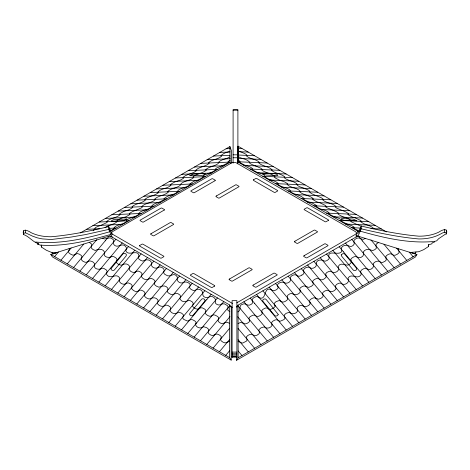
<?xml version="1.0" encoding="UTF-8"?>
<svg xmlns="http://www.w3.org/2000/svg" width="470" height="470" viewBox="0 0 470 470"><rect width="100%" height="100%" fill="white"/><g stroke="black" fill="none" stroke-linecap="round" stroke-linejoin="round"><path stroke-width="0.7" d="M231.175 360.108L229.572 357.588L229.701 304.995L109.968 235.864L50.789 254.37L52.393 256.89L231.175 360.108L231.311 307.515L229.701 304.995M192.747 305.13L193.282 303.814L192.553 302.11L190.291 300.718L188.476 300.348C185.903 302.304 182.425 302.374 180.28 299.519L179.922 298.573L180.492 296.429L180.069 295.148L177.918 293.662L175.892 293.221L173.636 294.367L156.222 315.241M409.405 252.419A67.075 54.767 0 0 0 410.698 252.425L418.811 251.703L423.64 249.688L428.476 246.538L428.517 244.858L432.018 243.766L432.048 242.843L434.309 242.22L434.345 241.445L436.683 240.851L438.633 238.725L445.29 234.242L446.5 233.925C448.292 227.11 441.982 229.965 438.863 232.109C432.706 235.123 425.767 236.199 418.952 236.187C399.465 234.501 380.277 230.541 361.26 226.047L357.805 233.813M56.494 252.878L51.189 252.273L46.36 250.263L41.525 247.114L41.483 245.434L37.982 244.341L37.988 243.46C32.853 242.038 29.164 236.439 23.5 234.495C21.708 227.686 28.018 230.541 31.138 232.685C37.294 235.699 44.233 236.774 51.048 236.763C70.535 235.071 89.723 231.111 108.74 226.622L112.195 234.389M23.5 234.495L23.647 230.658M376.082 246.063L376.347 248.266L374.802 249.67L372.493 250.645C369.444 249.129 365.114 248.424 363.21 252.22C365.396 255.709 360.149 259.117 357.235 257.143M284.015 282.47C281.794 281.636 279.151 282.535 277.729 284.409L277.476 285.378L278.076 287.164L277.97 288.333L276.501 289.708L274.263 290.701L272.788 290.625C262.101 283.58 268.07 304.037 257.202 296.47C254.734 296.711 250.645 298.914 252.508 301.869C252.978 303.743 250.68 304.724 249.247 305.177C246.926 305.571 245.017 302.662 242.638 304.243C238.131 305.136 241.604 310.177 238.196 311.739A7.038 5.505 32.5 0 1 237.955 311.869L237.861 311.91M356.748 236.633L356.83 235.999M138.944 256.52L138.515 257.871L138.944 259.052L140.841 260.445L142.904 261.108C145.859 258.841 151.875 259.334 151.546 264.075M145.007 294.167L144.731 292.24L143.256 291.03L140.929 290.072L139.431 290.29L138.186 291.112M271.819 323.965L271.666 322.444L272.706 321.257L275.079 319.947L276.836 319.764L280.038 321.292L283.821 319.682L284.844 318.589L284.996 317.649L284.309 315.822L284.462 314.812L286.171 313.314L289.068 312.356C291.664 314.242 295.125 314.454 297.293 311.563L297.675 310.605L297.111 308.467L297.516 307.18L299.654 305.682L301.687 305.23C304.249 307.286 307.744 306.869 309.9 304.313L310.118 302.539M167.473 290.536L167.696 292.299L169.112 293.48L171.033 294.443L173.612 294.396M131.671 287.699L131.735 288.739C133.086 290.578 135.9 292.411 138.156 291.136M141.546 275.878L141.611 276.906C143.785 280.519 147.786 279.809 150.794 278.234L153.12 279.186L154.601 280.39L155.035 281.442L154.477 283.539L154.724 284.755L156.387 286.142L158.995 287.217C161.886 286.013 165.311 284.808 167.714 288.004L167.978 289.244L167.496 290.501M116.448 261.056C115.649 263.482 119.386 264.892 121.278 265.221C124.056 263.623 127.705 262.947 129.626 266.373C127.488 269.909 131.759 273.44 135.278 272.148M261.937 312.115L261.837 310.505L263 309.295L265.403 308.044L267.078 307.962L268.623 308.913M373.051 228.925L373.621 228.361L372.029 227.151L369.567 225.817L363.674 223.708L360.549 221.634L361.148 220.965L360.155 220.224L354.815 217.716M192.724 305.165L192.694 306.452C194.451 308.949 198.281 310.312 200.643 307.785L202.317 307.868L204.726 309.119L205.883 310.329L205.466 313.067L205.831 314.025C207.405 315.599 210.19 317.285 212.182 315.482M94.405 265.033C93.207 269.116 99.646 270.414 102.29 268.129L103.987 268.523L106.296 269.921L107.113 271.225L106.514 274.251C110.109 280.561 116.331 272.065 119.738 278.164C117.195 282.411 123.663 286.242 126.929 283.075L128.522 282.934L130.954 284.08L132.176 285.507L131.671 287.687M144.995 294.202L144.601 295.377L144.842 296.594L146.505 297.986L149.113 299.061C151.986 297.851 155.435 296.641 157.832 299.831L158.108 301.076L157.438 303.132L157.82 304.137C159.976 306.693 163.472 307.11 166.033 305.054L168.072 305.506L170.205 307.004L170.61 308.291L170.052 310.429L170.428 311.387C172.596 314.283 176.056 314.066 178.653 312.18L181.549 313.137L183.259 314.636L183.412 315.646L182.724 317.473L182.877 318.413L183.899 319.506L187.683 321.116L190.885 319.588L192.641 319.77L195.015 321.081L196.055 322.267L195.902 323.789M183.717 187.777C184.839 187.418 191.566 185.145 189.974 183.893L193.787 181.291L197.923 180.063L201.36 178.359L202.734 177.331L203.416 175.827L204.356 175.104L212.54 171.873L215.577 170.028L216.047 169.441L215.566 168.795L216.829 167.896L222.104 165.804M124.139 296.717L141.552 275.843L142.052 273.681L140.853 272.259L138.421 271.102L136.829 271.219L135.295 272.124M151.44 264.181C150.688 267.036 155.664 269.363 157.808 267.571M81.774 257.695L81.944 256.585L81.322 255.498L79.424 254.182L77.25 253.524L73.855 255.128L72.468 255.022L70.412 254.064L68.79 252.69L68.55 251.573L69.349 249.359L69.078 248.648M237.632 147.48L238.09 146.229L386.499 231.91M237.268 163.848L237.961 161.974L238.09 146.229L237.961 161.974L357.694 231.099L359.086 231.534M357.694 231.099L356.084 235.476L357.476 235.911M415.956 251.949L415.269 253.829L410.392 252.314M398.642 248.824L398.378 249.535L398.766 250.798M81.757 257.719L81.422 259.769L82.738 261.144L85.117 262.266L86.692 262.19C89.106 259.869 93.037 261.038 94.611 263.77L94.423 264.992M195.884 323.812L195.596 325.011C197.001 328.136 201.089 328.871 203.657 326.726L206.771 327.696L208.674 329.364L208.856 330.287L208.204 332.343L208.668 333.594L210.76 335.057L212.769 335.603L214.966 334.622M138.967 256.479C138.82 248.342 128.175 256.808 125.86 250.857L126.477 247.772C122.623 240.857 117.952 249.447 113.887 244.623C112.677 242.937 115.185 240.346 112.63 239.142C109.551 235.793 105.867 240.552 102.636 238.302A7.038 5.505 -32.5 0 1 102.407 238.161L102.325 238.102M104.305 253.148L104.51 252.043C102.619 248.272 98.265 248.918 95.234 250.469L92.919 249.494L91.374 248.089L91.251 246.903L91.844 244.87L91.339 243.807L89.271 242.344M104.287 253.189C103.153 257.49 109.61 258.418 112.295 256.297L114.063 256.779L116.313 258.212L116.995 259.493L116.466 261.003M357.805 236.586L361.26 228.82L361.26 226.047M297.539 184.598C294.361 180.703 288.198 181.185 284.403 177.836L284.785 176.861C280.96 173.495 275.432 173.706 271.607 170.375L272.071 169.741C268.417 166.216 262.789 166.462 258.988 163.149L258.805 162.796L259.458 162.444C255.915 158.76 250.122 159.365 246.398 155.87L246.844 155.4M246.897 155.382L246.409 154.595L244.612 153.49L240.258 151.739M181.496 329.834L206.894 299.402M236.733 307.186L238.02 305.171L357.752 236.04L416.931 254.546L415.327 257.067L236.545 360.284L236.539 357.365M236.545 360.284L238.149 357.764L416.931 254.546M202.723 293.18L204.844 290.642M105.174 285.766L134.831 250.216M173.636 294.367L185.867 279.691M54.614 256.585L58.468 251.967M60.941 260.233L71.14 248.007M67.245 263.876L83.778 244.059M73.579 267.524L96.761 239.729M105.227 240.81L109.152 236.105M79.9 271.178L105.309 240.716M86.227 274.833L115.867 239.271M92.543 278.475L122.188 242.925M98.859 282.123L128.51 246.574M111.502 289.42L141.147 253.871M117.817 293.068L147.48 257.525M141.552 275.843L153.802 261.173M130.454 300.365L160.117 264.822M136.788 304.02L166.433 268.47M143.573 307.938L173.236 272.394M149.901 311.592L179.546 276.043M162.538 318.889L192.189 283.339M168.859 322.538L198.522 286.994M175.187 326.192L202.793 293.104C202.411 289.391 197.5 287.875 194.938 290.448L193.458 290.525L191.225 289.532L189.757 288.157L189.645 286.988L190.244 285.202L189.992 284.233C188.57 282.358 185.926 281.459 183.705 282.294M206.847 299.455L211.159 294.291M187.818 333.483L217.475 297.939M194.128 337.125L223.802 301.593M200.461 340.779L229.724 305.717M206.782 344.434L229.971 316.639M213.11 348.088L229.642 328.272M219.414 351.73L229.618 339.505M225.741 355.379L229.589 350.761M338.453 268.329C339.499 271.877 333.218 274.022 330.892 271.396L329.3 271.278L326.873 272.436L325.669 273.857L326.168 276.019M23.647 233.425L25.456 232.785L32.436 236.099L37.33 237.855L42.177 238.883L51.048 239.53L71.258 237.045L85.317 234.612L100.98 231.14L108.74 229.395L108.74 226.622M300.201 191.454C297.451 187.418 290.501 188.159 287.17 184.422L287.746 184.011L287.382 183.582L284.855 182.002L279.192 180.022L275.408 178.042L274.38 177.043L274.968 176.485C271.114 173.066 265.691 173.236 261.778 169.993L262.195 169.341L260.891 168.266L255.48 165.898M212.211 315.464L213.392 314.906L214.837 315.029L217.363 316.322L218.485 317.403L218.75 318.343L218.098 320.364L218.415 321.586L220.318 323.049L222.445 323.76L225.905 322.273L227.28 322.297L229.654 323.389M316.122 205.837C318.666 210.037 325.916 209.126 329.147 212.963L328.495 213.468L329.646 214.385L333.154 216.194L339.27 218.456L341.802 220.177L341.496 220.495M238.067 323.566L240.446 322.473L242.861 322.937M157.861 267.524C160.023 265.897 164.247 267.953 164.265 270.544C162.961 272.195 163.948 274.233 165.857 274.885A3.778 2.949 -32.5 0 0 166.039 274.985A3.778 2.949 -32.5 0 0 166.21 275.091C170.122 278.181 174.035 271.178 177.384 277.1C175.845 280.525 179.799 284.415 183.312 282.576M365.396 238.278L365.313 238.337A7.038 5.505 32.5 0 1 365.084 238.478C362.335 241.139 359.873 236.745 357.036 238.22C355.549 238.895 353.511 239.935 353.863 241.844M123.087 217.604L125.513 216.958L128.898 215.143L129.955 214.326L129.332 213.821L129.626 213.345L132.094 211.805L141.176 208.028L142.381 207.117L141.934 206.324C145.735 202.682 151.663 203.246 155.364 199.538L154.806 199.133L155.047 198.669C158.895 195.573 164.177 195.532 168.037 192.447L168.307 191.966L167.637 191.619C171.174 187.747 177.249 188.452 180.821 184.757L180.345 184.493M214.984 334.605L216.182 334.082L217.622 334.188L219.76 335.21L221.27 336.667L220.647 339.875L221.253 340.92L223.05 342.189L225.165 342.971L229.613 341.332M105.022 227.562C108.746 224.701 113.916 224.883 117.324 221.499C114.786 220.418 122.752 217.851 123.04 217.61M93.225 230.476L94.934 229.254C93.653 227.404 99.511 225.958 100.938 225.318M229.983 156.798C226.452 159.359 221.393 158.966 218.427 162.373L218.879 162.573M297.528 184.598L297.052 184.851L297.457 185.403L299.59 186.713L303.908 188.247M273.152 308.361L275.032 306.628L274.997 305.341M80.229 232.973L229.9 146.564L231.504 150.941L231.61 163.102M110.902 231.081L230.03 162.303L229.906 146.558M236.839 302.803L355.42 234.336A3.584 2.068 0 0 0 356.119 233.643A3.601 2.08 0 0 0 355.643 231.763L236.087 162.738A3.601 2.08 0 0 0 232.832 162.461A3.584 2.068 0 0 0 231.628 162.861L112.612 231.575A3.584 2.068 0 0 0 111.754 232.656A3.601 2.08 0 0 0 112.389 234.154L231.945 303.179A3.601 2.08 0 0 0 232.544 303.379M236.839 306.716L237.703 306.223M301.863 275.062C304.166 274.321 304.513 272.107 303.385 270.291C304.131 268.023 307.691 266.102 309.859 267.7M230.188 160.217L230.094 160.27A7.038 1.651 -20.2 0 0 229.854 160.405L228.032 161.615L228.408 162.367L227.844 162.978L222.134 165.792M221.775 304.008C219.766 305.782 216.605 305.024 215.237 302.845C216.764 299.537 214.185 296.464 210.525 296.294C207.646 298.714 201.93 297.874 202.787 293.11M183.7 282.3L183.388 282.464M272.982 308.461L270.115 309.454L268.646 308.931M300.124 191.472L299.684 191.637L299.948 192.118C303.814 195.209 309.096 195.244 312.938 198.34L313.185 198.804L312.626 199.209L313.061 199.697L316.874 201.888L319.612 202.682M110.297 230.852C111.267 230.053 114.568 229.29 113.957 227.974C116.349 224.114 123.575 224.942 126.806 221.188L126.189 220.506C129.744 217.04 136.67 217.328 139.326 213.539M378.45 242.52L376.388 243.983L375.877 245.046L376.065 246.033M316.222 205.842L316.087 205.267L312.732 203.263L307.979 201.701L304.161 199.627L303.326 198.851L304.031 198.352L301.834 196.824A3.778 0.887 20.2 0 0 301.628 196.701A3.778 0.887 20.2 0 0 301.452 196.601C297.98 194.269 293.415 194.498 290.278 191.484C291.224 189.592 286.318 188.123 284.35 187.448M221.805 303.99L224.372 303.802L227.521 305.676L228.079 306.969L227.703 309.971L229.525 311.563A7.038 5.505 -32.5 0 0 229.765 311.692L229.859 311.733M229.942 151.428L225.494 152.732L223.373 153.819L220.976 155.488L221.593 156.199C217.868 159.7 212.076 159.095 208.533 162.773L209.185 163.125L209.003 163.478C205.202 166.803 199.574 166.55 195.92 170.07L196.384 170.71C192.559 174.053 187.031 173.835 183.206 177.19L183.188 177.625M446.5 233.925C445.871 230.059 440.737 234.154 438.863 234.883C432.706 237.896 425.767 238.966 418.952 238.96C399.465 237.268 380.277 233.308 361.26 228.82M100.956 225.318L106.625 222.686L107.442 221.963L106.843 221.3C110.638 217.845 116.255 218.18 120.067 214.784L119.474 214.079L120.173 213.462L123.833 211.418L128.851 209.802L131.283 208.474L132.499 207.552L132.058 206.759C135.859 203.116 141.787 203.686 145.483 199.973L144.93 199.568L145.171 199.104C149.013 196.008 154.295 195.978 158.161 192.888L158.437 192.4L157.996 192.242M326.174 276.055L326.115 277.083C324.752 278.904 321.962 280.731 319.706 279.497M53.421 253.941L55.507 253.295M110.961 234.383C88.295 240.763 64.754 246.691 41.09 245.164M341.473 220.501L341.185 220.859L342.189 221.617L347.224 224.12M281.107 301.429C283.187 303.068 285.907 301.235 287.44 299.696L287.728 298.144M183.635 187.777C181.726 188.37 177.725 189.727 177.595 191.355M158.19 202.576L163.83 199.962L164.665 199.186L163.954 198.681L166.186 197.136A3.778 0.887 -20.2 0 1 166.362 197.036A3.778 0.887 -20.2 0 1 166.539 196.93C169.711 194.545 175.986 194.745 177.625 191.355M212.552 166.221C214.72 165.563 217.933 164.341 218.897 162.573M212.511 166.233L208.269 167.913L206.16 169.235L205.79 169.67L206.089 169.882M158.137 202.588C156.022 203.163 152.415 204.432 151.769 206.177M434.345 241.445C409.305 243.812 384.225 237.967 360.22 231.158L360.22 228.391M175.516 177.96L205.173 176.655M226.07 148.773L229.918 148.602M219.743 152.427L229.942 151.975M213.439 156.064L229.971 155.335M207.111 159.718L230.3 158.701M200.784 163.372L230.047 162.079M194.457 167.026L224.131 165.71M188.147 170.669L217.804 169.359M181.825 174.317L211.482 173.007M169.182 181.614L198.851 180.304M162.867 185.262L192.518 183.958M156.545 188.911L173.929 188.147M173.959 188.147L186.196 187.612M150.23 192.559L179.875 191.261M173.559 194.903L143.902 196.213M137.117 200.132L166.762 198.828M130.783 203.786L160.446 202.476M124.468 207.434L154.125 206.124M118.146 211.083L147.809 209.773M111.831 214.731L141.476 213.427M105.497 218.386L135.154 217.081M99.188 222.028L128.839 220.724M92.872 225.676L122.517 224.372M86.556 229.319L99.834 228.737M109.034 228.332L116.19 228.026M233.096 110.133L237.896 110.133M233.096 154.824L237.896 154.824M233.096 157.767L237.896 157.767M232.104 352.095L236.904 352.095M232.104 353.775L236.904 353.775M232.104 354.932L236.904 354.932M232.104 356.195L236.904 356.195M232.104 356.383L236.904 356.413M232.104 357.147L236.904 357.147M306.076 286.447L308.725 287.393L311.34 286.318L312.997 284.932L313.243 283.716L312.685 281.618L313.12 280.567L314.6 279.362L316.933 278.41L318.425 278.634L319.671 279.45M262.818 176.326L264.939 176.42M362.488 218.051L332.831 216.746M238.108 341.508L240.288 342.295M238.073 148.273L241.921 148.444M238.049 151.645L248.248 152.092M238.02 155.006L254.552 155.734M237.691 158.367L260.879 159.389M237.943 161.75L267.207 163.037M243.859 165.375L273.534 166.691M250.187 169.03L279.844 170.34M256.502 172.678L286.165 173.988M237.802 159.882L237.896 159.935A7.038 1.651 20.2 0 1 238.137 160.07L239.959 161.286L239.635 162.179L241.18 163.325L244.482 165.017L250.087 166.956L252.425 168.46L251.985 169.27L253.459 170.404L257.137 172.331L261.866 173.812L264.199 175.163L264.857 176.362L292.475 177.631M269.14 179.975L298.808 181.285M275.473 183.629L305.124 184.933M281.794 187.277L311.44 188.582M288.116 190.926L317.761 192.224M294.426 194.574L324.089 195.884M301.229 198.499L330.874 199.797M307.545 202.147L337.207 203.457M313.86 205.795L343.523 207.1M320.182 209.444L349.845 210.748M326.515 213.098L356.16 214.396M339.152 220.395L368.803 221.699M345.474 224.043L375.119 225.341M351.795 227.697L360.42 228.062M370.889 228.526L381.434 228.99M357.188 257.108L355.426 256.473L353.663 256.955L351.407 258.388L350.726 259.669C352.529 262.125 350.238 264.334 347.882 265.098C344.398 265.468 340.591 261.913 338.095 266.549L338.447 268.294M35.655 242.021C60.695 244.388 85.775 238.537 109.78 231.734L109.78 228.966M240.229 151.739L238.049 151.093M367.094 268.963L365.431 268.305L363.733 268.699L361.424 270.097L360.607 271.401L361.207 274.427C357.629 280.684 351.39 272.236 347.982 278.34C350.526 282.588 344.058 286.418 340.791 283.251L339.199 283.11L336.767 284.256L335.551 285.684L335.991 288.915C334.634 290.754 331.82 292.587 329.564 291.312M354.797 217.716L352.3 217.04L349.04 215.289L347.923 214.449L348.517 213.926L348.258 213.468L345.844 211.947L336.708 208.145L335.492 207.223L335.933 206.43C332.131 202.776 326.204 203.351 322.502 199.638L323.06 199.239L322.82 198.775L321.157 197.688L315.893 195.526M255.439 165.892C254.487 165.499 247.913 163.39 249.564 162.044C246.597 158.637 241.539 159.036 238.008 156.469M357.177 224.554L361.43 226.299M329.546 291.288L328.289 290.466L326.791 290.249L324.464 291.206L322.99 292.416L322.567 293.468L323.119 295.554L322.878 296.77L321.216 298.162L318.607 299.237L315.952 298.274M353.869 241.88C355.326 244.324 352.582 246.48 350.268 246.568C347.336 244.747 343.376 244.476 341.244 247.949L341.86 251.033C339.892 256.802 326.115 248.325 329.206 258.048L328.777 259.228L326.879 260.621L324.817 261.285C321.874 259.017 315.834 259.516 316.181 264.252M357.147 224.554L351.349 221.828L350.667 221.17L351.29 220.553L347.823 218.386L342.477 216.623L339.093 214.814L338.036 213.997L338.653 213.486L338.365 213.016L335.897 211.476L326.815 207.693L325.61 206.782L326.151 206.295L325.287 205.384L319.647 202.682M242.878 322.961L245.281 323.936L247.402 323.225L249.306 321.762L249.623 320.54L248.971 318.519L249.241 317.579L250.363 316.498L252.883 315.206L254.329 315.082L255.51 315.64M284.274 187.448C283.146 187.089 276.43 184.816 278.017 183.559L277.911 183.165C274.216 179.757 268.07 180.462 264.874 176.415M303.926 188.253C305.306 188.875 311.216 190.703 309.554 192.071L311.728 193.769L315.869 195.52M347.248 224.125L352.095 225.841L354.116 227.198L353.763 228.009L354.486 228.679L359.35 231.181M183.2 177.631L183.741 177.807L183.588 178.171L180.833 179.898L174.893 181.949L172.008 183.488L170.375 184.769L170.939 185.186C167.643 188.94 160.617 188.2 157.932 192.218M139.267 213.521L138.844 213.292C142.081 209.444 149.331 210.366 151.869 206.166M284.027 282.476L284.332 282.64M315.928 298.256C313.837 296.975 311.446 298.597 309.889 300.007L309.613 301.252L310.1 302.504M206.107 169.887L206.213 170.322C202.341 173.553 196.824 173.424 193.017 176.814L193.481 177.719C189.68 181.085 183.512 180.592 180.321 184.493M306.064 286.436C303.978 285.114 301.57 286.765 300.013 288.18L299.743 289.42L300.224 290.677M229.807 305.899L231.945 307.092A3.601 2.08 0 0 0 232.544 307.292M50.789 254.37L229.572 357.588M284.415 282.752C286.63 284.291 291.617 281.836 290.454 278.98M240.317 342.33L242.555 343.147L246.468 341.097L247.073 340.051L246.456 336.843L247.96 335.386L250.099 334.364L251.544 334.258L254.952 335.78L256.961 335.233L259.052 333.771L259.516 332.519L258.864 330.463L259.046 329.541L260.956 327.872L264.064 326.903C266.666 328.965 270.702 328.365 272.13 325.187L271.836 323.989M367.105 268.969C370.143 270.99 375.224 267.477 373.115 263.946C374.678 261.244 378.62 259.998 381.035 262.366L382.603 262.442L384.983 261.32L386.299 259.945L385.964 257.895M255.539 315.658C257.531 317.462 260.315 315.775 261.89 314.201L262.26 313.243L261.96 312.151M309.912 267.747C312.062 269.539 317.033 267.213 316.281 264.357M281.089 301.411L279.25 300.524L276.125 301.581L274.568 303.015L274.439 303.99L274.979 305.306M343.482 251.873L368.862 282.3M300.254 290.713L300.024 292.475C297.874 295.007 294.385 295.466 291.829 293.397L289.802 293.838L287.652 295.325L287.229 296.605L287.705 298.115M332.895 250.393L335.01 252.936M292.534 326.368L262.877 290.818M409.253 252.143L413.106 256.761M396.58 248.184L406.779 260.409M383.943 244.236L400.475 264.052M370.959 239.906L394.148 267.7M358.569 236.281L362.493 240.987M362.411 240.893L387.821 271.355M351.86 239.447L381.493 275.009M345.532 243.102L375.178 278.651M339.211 246.75L343.517 251.92M334.946 252.854L362.552 285.942M326.574 254.047L356.219 289.596M320.24 257.701L349.903 293.245M313.925 261.349L343.582 296.893M307.603 264.998L337.266 300.541M301.288 268.646L330.933 304.196M294.49 272.571L324.147 308.114M288.175 276.219L317.82 311.769M281.853 279.867L311.498 315.417M275.532 283.516L305.183 319.065M269.198 287.17L298.867 322.714M256.567 294.467L286.224 330.011M254.499 303.209L279.903 333.659M250.246 298.115L254.552 303.279M243.918 301.769L273.593 337.301M238.002 305.894L267.266 340.956M237.75 316.815L260.938 344.61M238.079 328.448L254.611 348.264M238.108 339.681L248.307 351.907M238.131 350.937L241.98 355.555M109.968 235.864L110.615 236.874M108.74 229.395L112.195 237.162M398.795 250.833L399.171 251.75L398.936 252.866L397.315 254.241L395.258 255.198L393.866 255.304L390.47 253.7L388.296 254.358L386.405 255.674L385.776 256.761L385.946 257.871M290.425 278.921C289.403 276.184 293.873 274.069 296.065 274.985C297.528 276.542 299.837 276.595 301.511 275.267A3.778 2.949 32.5 0 0 301.681 275.162A3.778 2.949 32.5 0 0 301.863 275.062M230.03 162.303L230.488 163.554M52.035 252.284L52.722 254.158M238.02 305.171L238.149 357.764M446.353 230.083L446.353 232.85M444.544 229.442L444.544 232.209M428.476 244.465L428.476 246.538M237.896 163.196L237.896 109.716L233.096 109.733L233.096 163.196M236.904 357.5L236.904 300.618L232.104 300.618L232.104 357.5M41.525 245.035L41.525 247.114M37.982 244.341L37.982 242.955L37.953 244.288M25.456 230.012L25.456 232.785M355.99 236.028A3.601 2.08 0 0 1 356.272 237.174M278.193 314.383C277.987 316.081 275.185 316.692 274.333 315.076L263.282 301.816C261.073 300.001 265.133 297.616 266.361 299.696L278.193 314.383M110.938 268.728C110.955 270.409 113.769 271.155 114.674 269.657L126.048 256.038C127.881 254.006 123.534 252.143 122.582 254.382L110.938 268.728M341.214 254.893L341.672 256.215L353.046 269.833C354.215 271.883 358.275 269.657 356.201 267.806L344.616 254L343.006 253.536L341.214 254.893M205.102 300.236L204.709 301.311L193.387 314.9C192.383 317.05 188.17 315.123 190.003 313.149L201.36 299.519C202.282 298.098 204.726 298.732 205.102 300.236M189.862 175.692L201.689 175.398C202.517 175.486 206.683 173.777 204.767 173.518L193.229 174.041L189.862 175.692M126.847 219.014L123.434 220.73L111.842 221.264C110.115 220.918 114.169 219.314 115.003 219.384L126.847 219.014M356.742 220.771L345.08 220.442C344.152 220.524 340.315 219.12 341.614 218.544L353.199 219.067L356.742 220.771M262.577 173.271L264.446 174.564L266.067 175.046L277.658 175.563C278.998 175.01 275.173 173.606 274.274 173.665L262.577 173.271M139.737 245.475L139.655 245.528A0.77 0.441 0 0 0 139.666 246.08L160.44 258.071A0.77 0.441 0 0 0 161.486 258.048L163.689 256.773A0.77 0.441 0 0 0 163.672 256.156L143.015 244.23A0.77 0.447 0 0 0 141.94 244.206L139.737 245.475M328.377 220.389L326.092 221.711A0.77 0.447 0 0 1 325.023 221.687L304.36 209.761A0.77 0.441 0 0 1 304.343 209.138L306.546 207.869A0.77 0.441 0 0 1 307.597 207.846L328.365 219.837A0.77 0.441 0 0 1 328.377 220.389M215.096 180.68L194.322 192.677A0.77 0.441 0 0 1 193.276 192.647L191.073 191.378A0.77 0.441 0 0 1 191.084 190.761L211.747 178.829A0.77 0.447 0 0 1 212.822 178.806L215.107 180.128A0.77 0.441 0 0 1 215.09 180.68M151.017 233.702L150.753 233.854A0.746 0.429 0 0 0 150.741 234.389L153.055 235.734A0.746 0.429 0 0 0 154.095 235.711L173.471 224.525A0.746 0.429 0 0 0 173.483 223.926L171.25 222.633A0.746 0.429 0 0 0 170.234 222.61L151.017 233.702M229.483 279.004L229.219 279.157A0.746 0.429 0 0 0 229.207 279.691L231.522 281.037A0.746 0.429 0 0 0 232.562 281.013L251.938 269.827A0.746 0.429 0 0 0 251.949 269.228L249.717 267.935A0.746 0.429 0 0 0 248.701 267.912L229.483 279.004M253.213 285.067L252.936 285.231A0.77 0.441 0 0 0 252.925 285.784L255.21 287.105A0.77 0.447 0 0 0 256.285 287.082L276.942 275.156A0.77 0.441 0 0 0 276.959 274.533L274.756 273.264A0.77 0.441 0 0 0 273.704 273.24L253.213 285.067M253.577 179.751L253.495 179.799A0.77 0.447 0 0 0 253.536 180.415L274.198 192.347A0.77 0.441 0 0 0 275.267 192.353L277.47 191.084A0.77 0.441 0 0 0 277.517 190.479L256.743 178.488A0.77 0.441 0 0 0 255.786 178.477L253.577 179.751M214.537 286.118L212.246 287.434A0.77 0.441 0 0 1 211.288 287.429L190.52 275.438A0.77 0.441 0 0 1 190.562 274.833L192.765 273.563A0.77 0.441 0 0 1 193.834 273.569L214.496 285.496A0.77 0.447 0 0 1 214.537 286.118M164.242 210.043L143.473 222.034A0.77 0.441 0 0 1 142.516 222.04L140.225 220.718A0.77 0.447 0 0 1 140.266 220.101L160.928 208.175A0.77 0.441 0 0 1 161.997 208.163L164.2 209.432A0.77 0.441 0 0 1 164.242 210.043M216.459 195.92L216.094 196.131A0.746 0.429 0 0 0 216.135 196.719L218.368 198.011A0.746 0.429 0 0 0 219.408 197.999L238.784 186.813A0.746 0.429 0 0 0 238.825 186.214L236.498 184.88A0.746 0.429 0 0 0 235.576 184.886L216.459 195.92M294.925 241.222L294.561 241.433A0.746 0.429 0 0 0 294.602 242.021L296.834 243.313A0.746 0.429 0 0 0 297.874 243.301L317.25 232.115A0.746 0.429 0 0 0 317.291 231.516L314.965 230.183A0.746 0.429 0 0 0 314.042 230.188L294.925 241.222M304.172 255.645L303.785 255.874A0.77 0.441 0 0 0 303.832 256.479L306.035 257.748A0.77 0.441 0 0 0 307.104 257.742L327.766 245.81A0.77 0.447 0 0 0 327.807 245.193L325.516 243.877A0.77 0.441 0 0 0 324.559 243.883L304.172 255.645"/></g></svg>
